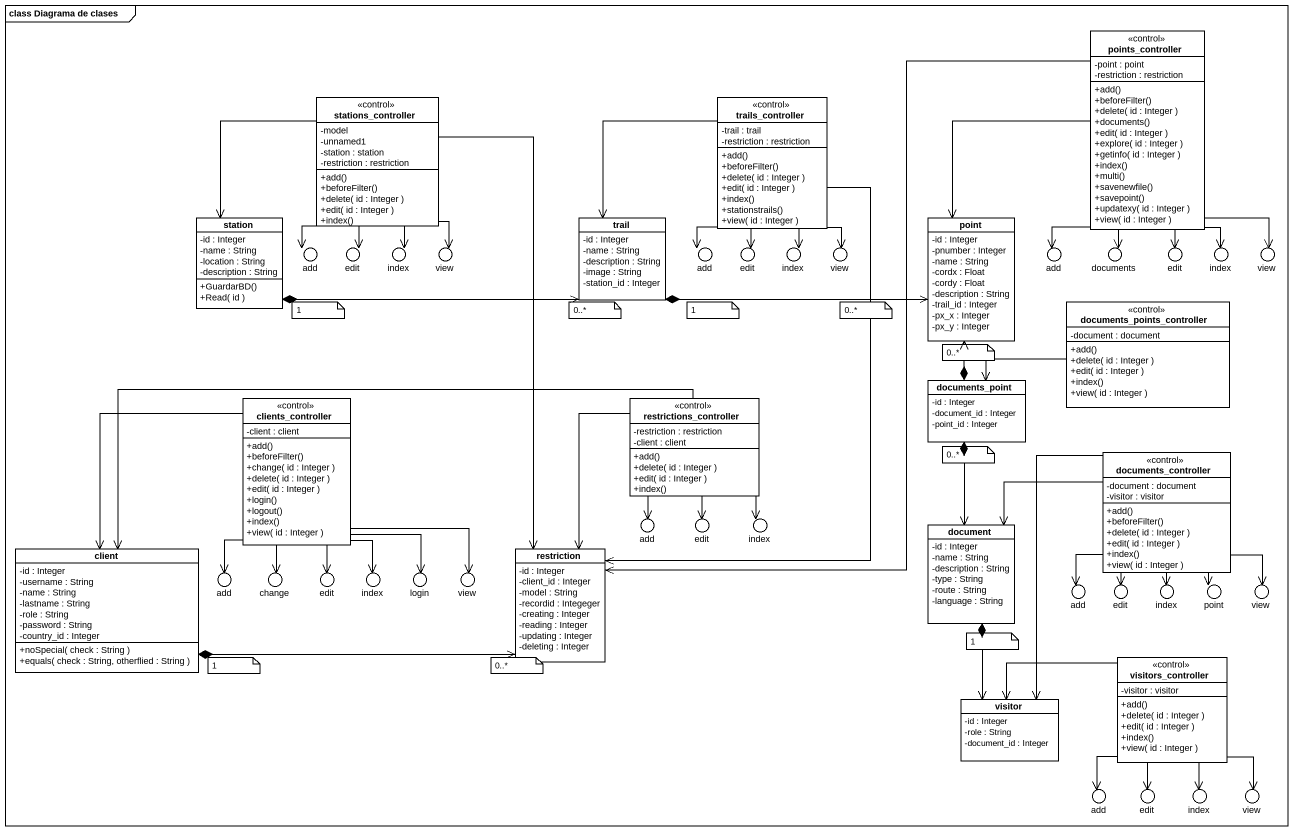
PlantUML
@startuml
mainframe class Diagrama de clases
allowmixing
hide circle
hide empty members
skinparam classAttributeIconSize 0
class points_controller <<control>> {
  -point : point
  -restriction : restriction
  +add()
  +beforeFilter()
  +delete( id : Integer )
  +documents()
  +edit( id : Integer )
  +explore( id : Integer )
  +getinfo( id : Integer )
  +index()
  +multi()
  +savenewfile()
  +savepoint()
  +updatexy( id : Integer )
  +view( id : Integer )
}
class stations_controller <<control>> {
  -model
  -unnamed1
  -station : station
  -restriction : restriction
  +add()
  +beforeFilter()
  +delete( id : Integer )
  +edit( id : Integer )
  +index()
}
class trails_controller <<control>> {
  -trail : trail
  -restriction : restriction
  +add()
  +beforeFilter()
  +delete( id : Integer )
  +edit( id : Integer )
  +index()
  +stationstrails()
  +view( id : Integer )
}
class station {
  -id : Integer
  -name : String
  -location : String
  -description : String
  +GuardarBD()
  +Read( id )
}
class trail {
  -id : Integer
  -name : String
  -description : String
  -image : String
  -station_id : Integer
}
class point {
  -id : Integer
  -pnumber : Integer
  -name : String
  -cordx : Float
  -cordy : Float
  -description : String
  -trail_id : Integer
  -px_x : Integer
  -px_y : Integer
}
() add
() edit
() index
() view
() "add" as add_2
() "edit" as edit_2
() "index" as index_2
() "view" as view_2
() "add" as add_3
() documents
() "edit" as edit_3
() "index" as index_3
() "view" as view_3
class documents_points_controller <<control>> {
  -document : document
  +add()
  +delete( id : Integer )
  +edit( id : Integer )
  +index()
  +view( id : Integer )
}
class clients_controller <<control>> {
  -client : client
  +add()
  +beforeFilter()
  +change( id : Integer )
  +delete( id : Integer )
  +edit( id : Integer )
  +login()
  +logout()
  +index()
  +view( id : Integer )
}
class restrictions_controller <<control>> {
  -restriction : restriction
  -client : client
  +add()
  +delete( id : Integer )
  +edit( id : Integer )
  +index()
}
class documents_point {
  -id : Integer
  -document_id : Integer
  -point_id : Integer
}
class documents_controller <<control>> {
  -document : document
  -visitor : visitor
  +add()
  +beforeFilter()
  +delete( id : Integer )
  +edit( id : Integer )
  +index()
  +view( id : Integer )
}
() "add" as add_4
() "edit" as edit_4
() "index" as index_4
class document {
  -id : Integer
  -name : String
  -description : String
  -type : String
  -route : String
  -language : String
}
class client {
  -id : Integer
  -username : String
  -name : String
  -lastname : String
  -role : String
  -password : String
  -country_id : Integer
  +noSpecial( check : String )
  +equals( check : String, otherflied : String )
}
class restriction {
  -id : Integer
  -client_id : Integer
  -model : String
  -recordid : Integeger
  -creating : Integer
  -reading : Integer
  -updating : Integer
  -deleting : Integer
}
() "add" as add_5
() change
() "edit" as edit_5
() "index" as index_5
() login
() "view" as view_4
() "add" as add_6
() "edit" as edit_6
() "index" as index_6
() "point" as point_2
() "view" as view_5
class visitors_controller <<control>> {
  -visitor : visitor
  +add()
  +delete( id : Integer )
  +edit( id : Integer )
  +index()
  +view( id : Integer )
}
class visitor {
  -id : Integer
  -role : String
  -document_id : Integer
}
() "add" as add_7
() "edit" as edit_7
() "index" as index_7
() "view" as view_6
points_controller --> point
points_controller --> add_3
points_controller --> documents
points_controller --> edit_3
points_controller --> index_3
points_controller --> view_3
points_controller --> restriction
stations_controller --> station
stations_controller --> add
stations_controller --> edit
stations_controller --> index
stations_controller --> view
stations_controller --> restriction
trails_controller --> trail
trails_controller --> add_2
trails_controller --> edit_2
trails_controller --> index_2
trails_controller --> view_2
trails_controller --> restriction
station *-right-> trail
trail *-right-> point
documents_points_controller -left-> documents_point
clients_controller --> client
clients_controller --> add_5
clients_controller --> change
clients_controller --> edit_5
clients_controller --> index_5
clients_controller --> login
clients_controller --> view_4
restrictions_controller --> add_4
restrictions_controller --> edit_4
restrictions_controller --> index_4
restrictions_controller -left-> client
restrictions_controller --> restriction
documents_point *-up-> point
documents_point *--> document
documents_controller -left-> document
documents_controller --> add_6
documents_controller --> edit_6
documents_controller --> index_6
documents_controller --> point_2
documents_controller --> view_5
documents_controller --> visitor
document *--> visitor
client *-right-> restriction
visitors_controller -left-> visitor
visitors_controller --> add_7
visitors_controller --> edit_7
visitors_controller --> index_7
visitors_controller --> view_6
note as N1
  1
end note
note as N2
  0..*
end note
note as N3
  1
end note
note as N4
  0..*
end note
note as N5
  0..*
end note
note as N6
  0..*
end note
note as N7
  1
end note
note as N8
  1
end note
note as N9
  0..*
end note
@enduml
